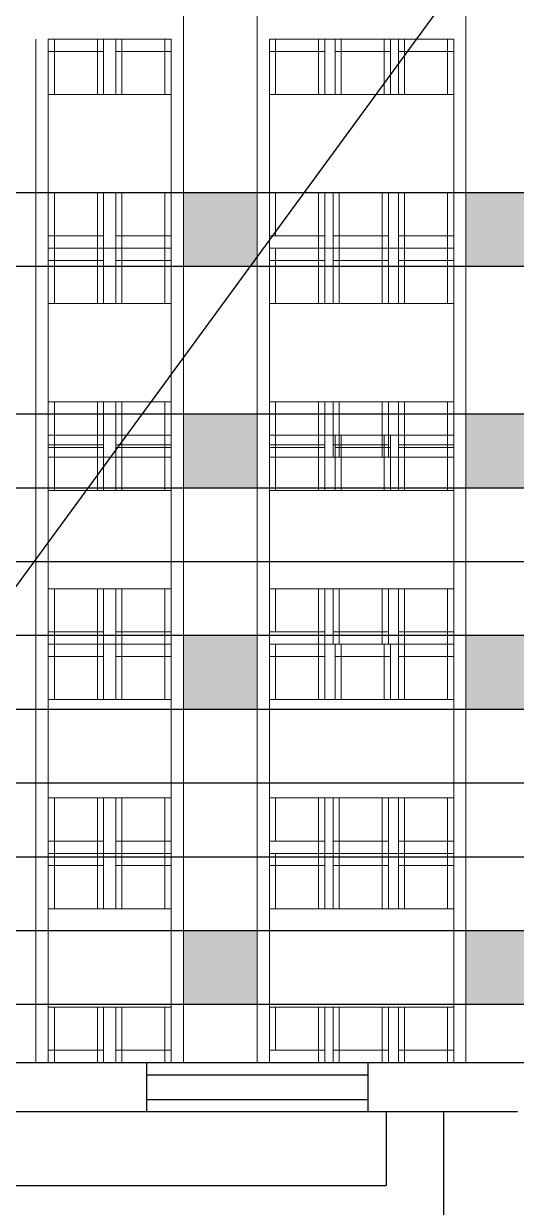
# Model space of a CAD drawing. Header units: inches. Extents: x 101 to 668, y -217 to 99.
# Drawn here: x 393.89 to 397.9, y -39.64 to -30.02 of the extents above; entities that cross this region are included whole.
import ezdxf

# ---------------------------------------------------------------- set-up
doc = ezdxf.new("R2010")
doc.units = ezdxf.units.IN
doc.header["$MEASUREMENT"] = 0
doc.layers.add('FUR', color=1, linetype='Continuous', lineweight=15)

msp = doc.modelspace()

# ---------------------------------------------------------------- hatches: boundary and pattern name
h = msp.add_hatch(color=256)
h.paths.add_polyline_path([(386.29012, -33.79264), (386.29012, -33.19264), (385.69012, -33.19264), (385.69012, -33.79264)])
h.paths.add_polyline_path([(385.69012, -35.59264), (386.29012, -35.59264), (386.29012, -34.99264), (385.69012, -34.99264)])
h.paths.add_polyline_path([(385.69012, -31.39264), (385.69012, -31.99264), (386.29012, -31.99264), (386.29012, -31.39264)])
h.paths.add_polyline_path([(386.29012, -37.39264), (385.69012, -37.39264), (385.69012, -37.99264), (386.29012, -37.99264)])
h.paths.add_polyline_path([(389.29012, -31.99264), (389.89012, -31.99264), (389.89012, -31.39264), (389.29012, -31.39264)])
h.paths.add_polyline_path([(389.89012, -33.19264), (389.29012, -33.19264), (389.29012, -33.79264), (389.89012, -33.79264)])
h.paths.add_polyline_path([(389.89012, -35.59264), (389.89012, -34.99264), (389.29012, -34.99264), (389.29012, -35.59264)])
h.paths.add_polyline_path([(389.29012, -37.99264), (389.89012, -37.99264), (389.89012, -37.39264), (389.29012, -37.39264)])
h.paths.add_polyline_path([(391.59012, -31.39264), (391.59012, -31.99264), (392.19012, -31.99264), (392.19012, -31.39264)])
h.paths.add_polyline_path([(392.19012, -33.19264), (391.59012, -33.19264), (391.59012, -33.79264), (392.19012, -33.79264)])
h.paths.add_polyline_path([(391.59012, -35.59264), (392.19012, -35.59264), (392.19012, -34.99264), (391.59012, -34.99264)])
h.paths.add_polyline_path([(391.59012, -37.39264), (391.59012, -37.99264), (392.19012, -37.99264), (392.19012, -37.39264)])
h.paths.add_polyline_path([(395.79012, -31.39264), (395.19012, -31.39264), (395.19012, -31.99264), (395.79012, -31.99264)])
h.paths.add_polyline_path([(395.79012, -33.19264), (395.19012, -33.19264), (395.19012, -33.79264), (395.79012, -33.79264)])
h.paths.add_polyline_path([(395.79012, -34.99264), (395.19012, -34.99264), (395.19012, -35.59264), (395.79012, -35.59264)])
h.paths.add_polyline_path([(395.79012, -37.39264), (395.19012, -37.39264), (395.19012, -37.99264), (395.79012, -37.99264)])
h.paths.add_polyline_path([(398.09012, -31.99264), (398.09012, -31.39264), (397.49012, -31.39264), (397.49012, -31.99264)])
h.paths.add_polyline_path([(398.09012, -33.79264), (398.09012, -33.19264), (397.49012, -33.19264), (397.49012, -33.79264)])
h.paths.add_polyline_path([(398.09012, -34.99264), (397.49012, -34.99264), (397.49012, -35.59264), (398.09012, -35.59264)])
h.paths.add_polyline_path([(397.49012, -37.99264), (398.09012, -37.99264), (398.09012, -37.39264), (397.49012, -37.39264)])

# ---------------------------------------------------------------- linework, layer by layer
for p, q in [((423.36736, 5.74281), (363.66113, -75.78002)), ((418.88012, -31.39264), (382.29012, -31.39264)), ((418.88012, -31.99264), (382.29012, -31.99264)), ((418.88012, -33.19264), (382.29012, -33.19264)), ((418.88012, -33.79264), (382.29012, -33.79264)), ((418.88012, -34.39264), (382.29012, -34.39264)), ((418.88012, -34.99264), (382.29012, -34.99264)), ((418.88012, -35.59264), (382.29012, -35.59264)), ((418.88012, -36.19264), (382.29012, -36.19264)), ((418.88012, -36.79264), (382.29012, -36.79264)), ((418.88012, -37.39264), (382.29012, -37.39264)), ((418.88012, -37.99264), (382.29012, -37.99264)), ((382.29012, -38.46264), (399.83512, -38.46264)), ((394.89012, -38.46264), (394.89012, -38.86264)), ((394.89012, -38.46264), (394.89012, -38.86264)), ((396.69012, -38.46264), (396.69012, -38.86264)), ((394.89012, -38.56264), (396.69012, -38.56264)), ((394.89012, -38.76264), (396.69012, -38.76264)), ((381.89012, -38.86264), (397.91012, -38.86264)), ((394.89012, -38.86264), (394.89012, -38.86264)), ((396.84012, -38.86264), (396.84012, -39.46264)), ((397.31012, -43.81264), (397.31012, -38.86264)), ((383.94012, -39.46264), (396.84012, -39.46264))]:
    msp.add_line(p, q)
at = {"layer": 'FUR', "lineweight": 20}
for p, q in [((395.19012, -28.39264), (395.19012, -38.46264)), ((395.79012, -28.39264), (395.79012, -38.46264)), ((397.49012, -28.39264), (397.49012, -38.46264)), ((393.99012, -30.14264), (393.99012, -38.46264)), ((394.09012, -30.14264), (394.09012, -31.84264)), ((394.09012, -30.14264), (394.54012, -30.14264)), ((394.09012, -30.14264), (395.09012, -30.14264)), ((394.14012, -30.14264), (394.14012, -30.59264)), ((394.49012, -30.14264), (394.49012, -30.59264)), ((394.54012, -30.14264), (394.54012, -30.59264)), ((394.64012, -30.14264), (395.09012, -30.14264)), ((394.64012, -30.14264), (394.64012, -30.59264)), ((394.69012, -30.14264), (394.69012, -30.59264)), ((395.04012, -30.14264), (395.04012, -30.59264)), ((395.09012, -30.14264), (395.09012, -30.59264)), ((395.09012, -30.14264), (395.09012, -31.39264)), ((395.89012, -30.14264), (395.89012, -31.39264)), ((395.89012, -30.14264), (395.89012, -30.59264)), ((395.89012, -30.14264), (396.34012, -30.14264)), ((395.89012, -30.14264), (397.39012, -30.14264)), ((395.94012, -30.14264), (395.94012, -30.59264)), ((396.29012, -30.14264), (396.29012, -30.59264)), ((396.34012, -30.14264), (396.34012, -30.59264)), ((396.42477, -30.14264), (396.42477, -30.59264)), ((396.47477, -30.14264), (396.47477, -30.59264)), ((396.54012, -30.14264), (396.99012, -30.14264)), ((396.82477, -30.14264), (396.82477, -30.59264)), ((396.87477, -30.14264), (396.87477, -30.59264)), ((396.94012, -30.14264), (396.94012, -30.59264)), ((396.99012, -30.14264), (396.99012, -30.59264)), ((397.34012, -30.14264), (397.34012, -30.59264)), ((397.39012, -30.14264), (397.39012, -31.84264)), ((397.39012, -30.14264), (397.39012, -30.59264)), ((394.54012, -30.24264), (394.09012, -30.24264)), ((395.09012, -30.24264), (394.64012, -30.24264)), ((396.34012, -30.24264), (395.89012, -30.24264)), ((396.87477, -30.24264), (396.42477, -30.24264)), ((397.39012, -30.24264), (396.94012, -30.24264)), ((394.64012, -30.39264), (394.64012, -30.59264)), ((395.89012, -30.39264), (395.89012, -30.59264)), ((396.42477, -30.39264), (396.42477, -30.59264)), ((394.09012, -30.59264), (394.64012, -30.59264)), ((394.64012, -30.59264), (395.09012, -30.59264)), ((395.89012, -30.59264), (396.42477, -30.59264)), ((395.89012, -30.59264), (395.89012, -31.39264)), ((396.42477, -30.59264), (396.94012, -30.59264)), ((396.94012, -30.59264), (397.39012, -30.59264)), ((394.09012, -31.39264), (394.64012, -31.39264)), ((394.14012, -31.39264), (394.14012, -31.84264)), ((394.49012, -31.39264), (394.49012, -31.84264)), ((394.54012, -31.39264), (394.54012, -31.84264)), ((394.64012, -31.39264), (395.09012, -31.39264)), ((394.64012, -31.39264), (394.64012, -31.84264)), ((394.69012, -31.39264), (394.69012, -31.84264)), ((395.04012, -31.39264), (395.04012, -31.84264)), ((395.09012, -31.39264), (395.09012, -31.84264)), ((395.09012, -31.39264), (395.09012, -31.84264)), ((395.89012, -31.39264), (396.40934, -31.39264)), ((395.89012, -31.39264), (395.89012, -31.84264)), ((395.94012, -31.39264), (395.94012, -31.74264)), ((396.29012, -31.39264), (396.29012, -31.84264)), ((396.34012, -31.39264), (396.34012, -31.84264)), ((396.40934, -31.39264), (396.94012, -31.39264)), ((396.40934, -31.39264), (396.40934, -31.84264)), ((396.45934, -31.39264), (396.45934, -31.84264)), ((396.80934, -31.39264), (396.80934, -31.84264)), ((396.85934, -31.39264), (396.85934, -31.84264)), ((396.94012, -31.39264), (397.39012, -31.39264)), ((396.94012, -31.39264), (396.94012, -31.84264)), ((396.99012, -31.39264), (396.99012, -31.84264)), ((397.34012, -31.39264), (397.34012, -31.84264)), ((397.39012, -31.39264), (397.39012, -31.84264)), ((394.09012, -31.74264), (394.54012, -31.74264)), ((394.64012, -31.74264), (395.09012, -31.74264)), ((395.89012, -31.74264), (396.34012, -31.74264)), ((396.40934, -31.74264), (396.85934, -31.74264)), ((396.94012, -31.74264), (397.39012, -31.74264)), ((394.09012, -31.84264), (394.54012, -31.84264)), ((394.09012, -31.84264), (395.09012, -31.84264)), ((394.09012, -31.84264), (394.09012, -33.54264)), ((394.09012, -31.84264), (394.09012, -33.54264)), ((394.09012, -31.84264), (394.54012, -31.84264)), ((394.09012, -31.84264), (395.09012, -31.84264)), ((394.14012, -31.84264), (394.14012, -32.29264)), ((394.49012, -31.84264), (394.49012, -32.29264)), ((394.54012, -31.84264), (394.54012, -32.29264)), ((394.64012, -31.84264), (395.09012, -31.84264)), ((394.64012, -31.84264), (394.64012, -32.29264)), ((394.69012, -31.84264), (394.69012, -32.29264)), ((394.74012, -31.84264), (395.09012, -31.84264)), ((395.04012, -31.84264), (395.04012, -32.29264)), ((395.09012, -31.84264), (395.09012, -32.29264)), ((395.09012, -31.84264), (395.09012, -33.09264)), ((395.89012, -31.84264), (396.34012, -31.84264)), ((395.89012, -31.84264), (397.39012, -31.84264)), ((395.89012, -31.84264), (395.89012, -33.09264)), ((395.89012, -31.84264), (395.89012, -32.29264)), ((395.89012, -31.84264), (396.34012, -31.84264)), ((395.89012, -31.84264), (397.39012, -31.84264)), ((395.94012, -31.84264), (395.94012, -32.29264)), ((396.29012, -31.84264), (396.29012, -32.29264)), ((396.34012, -31.84264), (396.34012, -32.29264)), ((396.40934, -31.84264), (396.40934, -32.29264)), ((396.45934, -31.84264), (396.45934, -32.29264)), ((396.54012, -31.84264), (396.99012, -31.84264)), ((396.54012, -31.84264), (396.99012, -31.84264)), ((396.80934, -31.84264), (396.80934, -32.29264)), ((396.85934, -31.84264), (396.85934, -32.29264)), ((396.94012, -31.84264), (396.94012, -32.29264)), ((396.99012, -31.84264), (396.99012, -32.29264)), ((397.34012, -31.84264), (397.34012, -32.29264)), ((397.39012, -31.84264), (397.39012, -33.54264)), ((397.39012, -31.84264), (397.39012, -32.29264)), ((394.54012, -31.94264), (394.09012, -31.94264)), ((395.09012, -31.94264), (394.64012, -31.94264)), ((396.34012, -31.94264), (395.89012, -31.94264)), ((396.85934, -31.94264), (396.40934, -31.94264)), ((397.39012, -31.94264), (396.94012, -31.94264)), ((394.64012, -32.09264), (394.64012, -32.29264)), ((395.89012, -32.09264), (395.89012, -32.29264)), ((394.09012, -32.29264), (394.64012, -32.29264)), ((394.64012, -32.29264), (395.09012, -32.29264)), ((395.89012, -32.29264), (396.42477, -32.29264)), ((395.89012, -32.29264), (395.89012, -33.09264)), ((396.42477, -32.29264), (396.94012, -32.29264)), ((396.94012, -32.29264), (397.39012, -32.29264)), ((394.09012, -33.09264), (394.64012, -33.09264)), ((394.14012, -33.09264), (394.14012, -33.54264)), ((394.49012, -33.09264), (394.49012, -33.54264)), ((394.54012, -33.09264), (394.54012, -33.54264)), ((394.64012, -33.09264), (395.09012, -33.09264)), ((394.64012, -33.09264), (394.64012, -33.54264)), ((394.69012, -33.09264), (394.69012, -33.54264)), ((395.04012, -33.09264), (395.04012, -33.54264)), ((395.09012, -33.09264), (395.09012, -33.54264)), ((395.09012, -33.09264), (395.09012, -33.54264)), ((395.89012, -33.09264), (396.40934, -33.09264)), ((395.89012, -33.09264), (395.89012, -33.54264)), ((395.94012, -33.09264), (395.94012, -33.44264)), ((396.29012, -33.09264), (396.29012, -33.54264)), ((396.34012, -33.09264), (396.34012, -33.54264)), ((396.40934, -33.09264), (396.94012, -33.09264)), ((396.40934, -33.09264), (396.40934, -33.54264)), ((396.45934, -33.09264), (396.45934, -33.54264)), ((396.80934, -33.09264), (396.80934, -33.54264)), ((396.85934, -33.09264), (396.85934, -33.54264)), ((396.94012, -33.09264), (397.39012, -33.09264)), ((396.94012, -33.09264), (396.94012, -33.54264)), ((396.99012, -33.09264), (396.99012, -33.54264)), ((397.34012, -33.09264), (397.34012, -33.54264)), ((397.39012, -33.09264), (397.39012, -33.54264)), ((394.09012, -33.36264), (394.09012, -35.06264)), ((394.09012, -33.36264), (394.54012, -33.36264)), ((394.09012, -33.36264), (395.09012, -33.36264)), ((394.14012, -33.36264), (394.14012, -33.81264)), ((394.49012, -33.36264), (394.49012, -33.81264)), ((394.54012, -33.36264), (394.54012, -33.81264)), ((394.64012, -33.36264), (395.09012, -33.36264)), ((394.64012, -33.36264), (394.64012, -33.81264)), ((394.69012, -33.36264), (394.69012, -33.81264)), ((395.04012, -33.36264), (395.04012, -33.81264)), ((395.09012, -33.36264), (395.09012, -33.81264)), ((395.09012, -33.36264), (395.09012, -34.61264)), ((395.89012, -33.36264), (395.89012, -34.61264)), ((395.89012, -33.36264), (395.89012, -33.81264)), ((395.89012, -33.36264), (396.34012, -33.36264)), ((395.89012, -33.36264), (397.39012, -33.36264)), ((395.94012, -33.36264), (395.94012, -33.81264)), ((396.29012, -33.36264), (396.29012, -33.81264)), ((396.34012, -33.36264), (396.34012, -33.81264)), ((396.42477, -33.36264), (396.42477, -33.81264)), ((396.47477, -33.36264), (396.47477, -33.81264)), ((396.54012, -33.36264), (396.99012, -33.36264)), ((396.82477, -33.36264), (396.82477, -33.81264)), ((396.87477, -33.36264), (396.87477, -33.81264)), ((396.94012, -33.36264), (396.94012, -33.81264)), ((396.99012, -33.36264), (396.99012, -33.81264)), ((397.34012, -33.36264), (397.34012, -33.81264)), ((397.39012, -33.36264), (397.39012, -35.06264)), ((397.39012, -33.36264), (397.39012, -33.81264)), ((394.09012, -33.44264), (394.54012, -33.44264)), ((394.54012, -33.46264), (394.09012, -33.46264)), ((394.64012, -33.44264), (395.09012, -33.44264)), ((395.09012, -33.46264), (394.64012, -33.46264)), ((395.89012, -33.44264), (396.34012, -33.44264)), ((396.34012, -33.46264), (395.89012, -33.46264)), ((396.40934, -33.44264), (396.85934, -33.44264)), ((396.87477, -33.46264), (396.42477, -33.46264)), ((396.94012, -33.44264), (397.39012, -33.44264)), ((397.39012, -33.46264), (396.94012, -33.46264)), ((394.09012, -33.54264), (394.54012, -33.54264)), ((394.09012, -33.54264), (395.09012, -33.54264)), ((394.74012, -33.54264), (395.09012, -33.54264)), ((395.89012, -33.54264), (396.34012, -33.54264)), ((395.89012, -33.54264), (397.39012, -33.54264)), ((396.54012, -33.54264), (396.99012, -33.54264)), ((394.64012, -33.61264), (394.64012, -33.81264)), ((395.89012, -33.61264), (395.89012, -33.81264)), ((396.42477, -33.61264), (396.42477, -33.81264)), ((394.09012, -33.81264), (394.64012, -33.81264)), ((394.64012, -33.81264), (395.09012, -33.81264)), ((395.89012, -33.81264), (396.42477, -33.81264)), ((395.89012, -33.81264), (395.89012, -34.61264)), ((396.42477, -33.81264), (396.94012, -33.81264)), ((396.94012, -33.81264), (397.39012, -33.81264)), ((394.09012, -34.61264), (394.64012, -34.61264)), ((394.14012, -34.61264), (394.14012, -35.06264)), ((394.49012, -34.61264), (394.49012, -35.06264)), ((394.54012, -34.61264), (394.54012, -35.06264)), ((394.64012, -34.61264), (395.09012, -34.61264)), ((394.64012, -34.61264), (394.64012, -35.06264)), ((394.69012, -34.61264), (394.69012, -35.06264)), ((395.04012, -34.61264), (395.04012, -35.06264)), ((395.09012, -34.61264), (395.09012, -35.06264)), ((395.09012, -34.61264), (395.09012, -35.06264)), ((395.89012, -34.61264), (396.40934, -34.61264)), ((395.89012, -34.61264), (395.89012, -35.06264)), ((395.94012, -34.61264), (395.94012, -34.96264)), ((396.29012, -34.61264), (396.29012, -35.06264)), ((396.34012, -34.61264), (396.34012, -35.06264)), ((396.40934, -34.61264), (396.94012, -34.61264)), ((396.40934, -34.61264), (396.40934, -35.06264)), ((396.45934, -34.61264), (396.45934, -35.06264)), ((396.80934, -34.61264), (396.80934, -35.06264)), ((396.85934, -34.61264), (396.85934, -35.06264)), ((396.94012, -34.61264), (397.39012, -34.61264)), ((396.94012, -34.61264), (396.94012, -35.06264)), ((396.99012, -34.61264), (396.99012, -35.06264)), ((397.34012, -34.61264), (397.34012, -35.06264)), ((397.39012, -34.61264), (397.39012, -35.06264)), ((394.09012, -34.96264), (394.54012, -34.96264)), ((394.64012, -34.96264), (395.09012, -34.96264)), ((395.89012, -34.96264), (396.34012, -34.96264)), ((396.40934, -34.96264), (396.85934, -34.96264)), ((396.94012, -34.96264), (397.39012, -34.96264)), ((394.09012, -35.06264), (394.09012, -36.76264)), ((394.09012, -35.06264), (394.09012, -36.76264)), ((394.09012, -35.06264), (394.54012, -35.06264)), ((394.09012, -35.06264), (395.09012, -35.06264)), ((394.09012, -35.06264), (394.54012, -35.06264)), ((394.09012, -35.06264), (395.09012, -35.06264)), ((394.09012, -35.06264), (394.54012, -35.06264)), ((394.09012, -35.06264), (395.09012, -35.06264)), ((394.14012, -35.06264), (394.14012, -35.51264)), ((394.49012, -35.06264), (394.49012, -35.51264)), ((394.54012, -35.06264), (394.54012, -35.51264)), ((394.64012, -35.06264), (395.09012, -35.06264)), ((394.64012, -35.06264), (394.64012, -35.51264)), ((394.64012, -35.06264), (395.09012, -35.06264)), ((394.69012, -35.06264), (394.69012, -35.51264)), ((394.74012, -35.06264), (395.09012, -35.06264)), ((395.04012, -35.06264), (395.04012, -35.51264)), ((395.09012, -35.06264), (395.09012, -35.51264)), ((395.09012, -35.06264), (395.09012, -36.31264)), ((395.89012, -35.06264), (395.89012, -36.31264)), ((395.89012, -35.06264), (395.89012, -35.51264)), ((395.89012, -35.06264), (396.34012, -35.06264)), ((395.89012, -35.06264), (397.39012, -35.06264)), ((395.89012, -35.06264), (396.34012, -35.06264)), ((395.89012, -35.06264), (397.39012, -35.06264)), ((395.89012, -35.06264), (396.34012, -35.06264)), ((395.89012, -35.06264), (397.39012, -35.06264)), ((395.94012, -35.06264), (395.94012, -35.51264)), ((396.29012, -35.06264), (396.29012, -35.51264)), ((396.34012, -35.06264), (396.34012, -35.51264)), ((396.42477, -35.06264), (396.42477, -35.51264)), ((396.47477, -35.06264), (396.47477, -35.51264)), ((396.54012, -35.06264), (396.99012, -35.06264)), ((396.54012, -35.06264), (396.99012, -35.06264)), ((396.54012, -35.06264), (396.99012, -35.06264)), ((396.82477, -35.06264), (396.82477, -35.51264)), ((396.87477, -35.06264), (396.87477, -35.51264)), ((396.94012, -35.06264), (396.94012, -35.51264)), ((396.99012, -35.06264), (396.99012, -35.51264)), ((397.34012, -35.06264), (397.34012, -35.51264)), ((397.39012, -35.06264), (397.39012, -36.76264)), ((397.39012, -35.06264), (397.39012, -35.51264)), ((394.54012, -35.16264), (394.09012, -35.16264)), ((395.09012, -35.16264), (394.64012, -35.16264)), ((396.34012, -35.16264), (395.89012, -35.16264)), ((396.87477, -35.16264), (396.42477, -35.16264)), ((397.39012, -35.16264), (396.94012, -35.16264)), ((394.64012, -35.31264), (394.64012, -35.51264)), ((395.89012, -35.31264), (395.89012, -35.51264)), ((396.42477, -35.31264), (396.42477, -35.51264)), ((394.09012, -35.51264), (394.64012, -35.51264)), ((394.64012, -35.51264), (395.09012, -35.51264)), ((395.89012, -35.51264), (396.42477, -35.51264)), ((395.89012, -35.51264), (395.89012, -36.31264)), ((396.42477, -35.51264), (396.94012, -35.51264)), ((396.94012, -35.51264), (397.39012, -35.51264)), ((394.09012, -36.31264), (394.64012, -36.31264)), ((394.14012, -36.31264), (394.14012, -36.76264)), ((394.49012, -36.31264), (394.49012, -36.76264)), ((394.54012, -36.31264), (394.54012, -36.76264)), ((394.64012, -36.31264), (395.09012, -36.31264)), ((394.64012, -36.31264), (394.64012, -36.76264)), ((394.69012, -36.31264), (394.69012, -36.76264)), ((395.04012, -36.31264), (395.04012, -36.76264)), ((395.09012, -36.31264), (395.09012, -36.76264)), ((395.09012, -36.31264), (395.09012, -36.76264)), ((395.89012, -36.31264), (396.40934, -36.31264)), ((395.89012, -36.31264), (395.89012, -36.76264)), ((395.94012, -36.31264), (395.94012, -36.66264)), ((396.29012, -36.31264), (396.29012, -36.76264)), ((396.34012, -36.31264), (396.34012, -36.76264)), ((396.40934, -36.31264), (396.94012, -36.31264)), ((396.40934, -36.31264), (396.40934, -36.76264)), ((396.45934, -36.31264), (396.45934, -36.76264)), ((396.80934, -36.31264), (396.80934, -36.76264)), ((396.85934, -36.31264), (396.85934, -36.76264)), ((396.94012, -36.31264), (397.39012, -36.31264)), ((396.94012, -36.31264), (396.94012, -36.76264)), ((396.99012, -36.31264), (396.99012, -36.76264)), ((397.34012, -36.31264), (397.34012, -36.76264)), ((397.39012, -36.31264), (397.39012, -36.76264)), ((394.09012, -36.66264), (394.54012, -36.66264)), ((394.64012, -36.66264), (395.09012, -36.66264)), ((395.89012, -36.66264), (396.34012, -36.66264)), ((396.40934, -36.66264), (396.85934, -36.66264)), ((396.94012, -36.66264), (397.39012, -36.66264)), ((394.09012, -36.76264), (394.54012, -36.76264)), ((394.09012, -36.76264), (395.09012, -36.76264)), ((394.09012, -36.76264), (394.09012, -38.46264)), ((394.09012, -36.76264), (394.09012, -38.46264)), ((394.09012, -36.76264), (394.54012, -36.76264)), ((394.09012, -36.76264), (395.09012, -36.76264)), ((394.14012, -36.76264), (394.14012, -37.21264)), ((394.49012, -36.76264), (394.49012, -37.21264)), ((394.54012, -36.76264), (394.54012, -37.21264)), ((394.64012, -36.76264), (395.09012, -36.76264)), ((394.64012, -36.76264), (394.64012, -37.21264)), ((394.69012, -36.76264), (394.69012, -37.21264)), ((394.74012, -36.76264), (395.09012, -36.76264)), ((395.04012, -36.76264), (395.04012, -37.21264)), ((395.09012, -36.76264), (395.09012, -37.21264)), ((395.09012, -36.76264), (395.09012, -38.01264)), ((395.89012, -36.76264), (396.34012, -36.76264)), ((395.89012, -36.76264), (397.39012, -36.76264)), ((395.89012, -36.76264), (395.89012, -38.01264)), ((395.89012, -36.76264), (395.89012, -37.21264)), ((395.89012, -36.76264), (396.34012, -36.76264)), ((395.89012, -36.76264), (397.39012, -36.76264)), ((395.94012, -36.76264), (395.94012, -37.21264)), ((396.29012, -36.76264), (396.29012, -37.21264)), ((396.34012, -36.76264), (396.34012, -37.21264)), ((396.40934, -36.76264), (396.40934, -37.21264)), ((396.45934, -36.76264), (396.45934, -37.21264)), ((396.54012, -36.76264), (396.99012, -36.76264)), ((396.54012, -36.76264), (396.99012, -36.76264)), ((396.80934, -36.76264), (396.80934, -37.21264)), ((396.85934, -36.76264), (396.85934, -37.21264)), ((396.94012, -36.76264), (396.94012, -37.21264)), ((396.99012, -36.76264), (396.99012, -37.21264)), ((397.34012, -36.76264), (397.34012, -37.21264)), ((397.39012, -36.76264), (397.39012, -38.46264)), ((397.39012, -36.76264), (397.39012, -37.21264)), ((394.54012, -36.86264), (394.09012, -36.86264)), ((395.09012, -36.86264), (394.64012, -36.86264)), ((396.34012, -36.86264), (395.89012, -36.86264)), ((396.85934, -36.86264), (396.40934, -36.86264)), ((397.39012, -36.86264), (396.94012, -36.86264)), ((394.64012, -37.01264), (394.64012, -37.21264)), ((395.89012, -37.01264), (395.89012, -37.21264)), ((394.09012, -37.21264), (394.64012, -37.21264)), ((394.64012, -37.21264), (395.09012, -37.21264)), ((395.89012, -37.21264), (396.42477, -37.21264)), ((395.89012, -37.21264), (395.89012, -38.01264)), ((396.42477, -37.21264), (396.94012, -37.21264)), ((396.94012, -37.21264), (397.39012, -37.21264)), ((394.09012, -38.01264), (394.09012, -38.46264)), ((394.09012, -38.01264), (394.64012, -38.01264)), ((394.14012, -38.01264), (394.14012, -38.46264)), ((394.49012, -38.01264), (394.49012, -38.46264)), ((394.54012, -38.01264), (394.54012, -38.46264)), ((394.64012, -38.01264), (395.09012, -38.01264)), ((394.64012, -38.01264), (394.64012, -38.46264)), ((394.69012, -38.01264), (394.69012, -38.46264)), ((395.04012, -38.01264), (395.04012, -38.46264)), ((395.09012, -38.01264), (395.09012, -38.46264)), ((395.09012, -38.01264), (395.09012, -38.46264)), ((395.89012, -38.01264), (396.40934, -38.01264)), ((395.89012, -38.01264), (395.89012, -38.46264)), ((395.89012, -38.01264), (395.89012, -38.46264)), ((395.94012, -38.01264), (395.94012, -38.36264)), ((396.29012, -38.01264), (396.29012, -38.46264)), ((396.34012, -38.01264), (396.34012, -38.46264)), ((396.40934, -38.01264), (396.94012, -38.01264)), ((396.40934, -38.01264), (396.40934, -38.46264)), ((396.45934, -38.01264), (396.45934, -38.46264)), ((396.80934, -38.01264), (396.80934, -38.46264)), ((396.85934, -38.01264), (396.85934, -38.46264)), ((396.94012, -38.01264), (397.39012, -38.01264)), ((396.94012, -38.01264), (396.94012, -38.46264)), ((396.99012, -38.01264), (396.99012, -38.46264)), ((397.34012, -38.01264), (397.34012, -38.46264)), ((397.39012, -38.01264), (397.39012, -38.46264)), ((394.09012, -38.36264), (394.54012, -38.36264)), ((394.64012, -38.36264), (395.09012, -38.36264)), ((395.89012, -38.36264), (396.34012, -38.36264)), ((396.40934, -38.36264), (396.85934, -38.36264)), ((396.94012, -38.36264), (397.39012, -38.36264)), ((394.59012, -38.46264), (395.04012, -38.46264)), ((394.59012, -38.46264), (395.59012, -38.46264)), ((395.24012, -38.46264), (395.59012, -38.46264)), ((396.39012, -38.46264), (396.84012, -38.46264)), ((396.39012, -38.46264), (397.89012, -38.46264)), ((397.04012, -38.46264), (397.49012, -38.46264))]:
    msp.add_line(p, q, dxfattribs=at)

doc.saveas('drawing.dxf')
